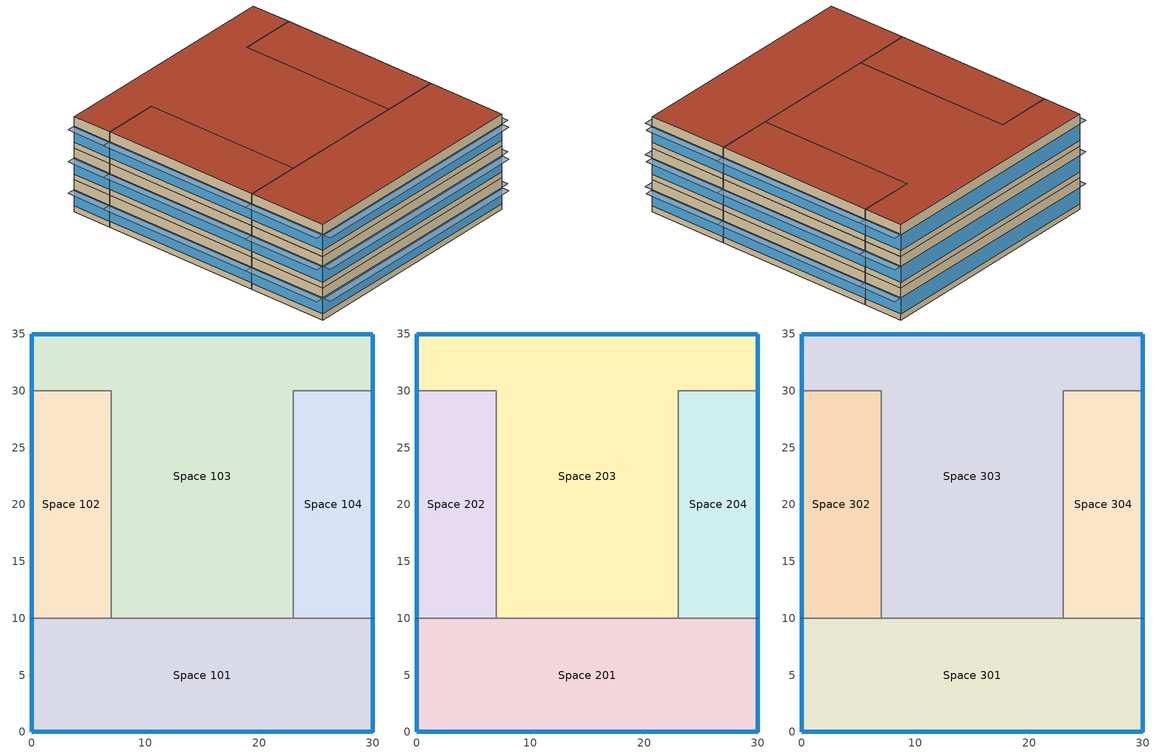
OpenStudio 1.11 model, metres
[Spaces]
Space 101
 floor ground: 0,10 30,10 30,0 0,0 z0
 wall outside: 0,10 0,0 30,0 30,10 z0:4
 wall to Space 102: 7,10 0,10 z0:4
 wall to Space 103: 23,10 7,10 z0:4
 wall to Space 104: 30,10 23,10 z0:4
 window: 30,0.03 30,9.97 / 0,9.97 0,0.03 z0.76:2.77; 0.03,0 29.97,0 z0.76:2.76
Space 102
 floor ground: 0,30 7,30 7,10 0,10 z0
 wall outside: 0,30 0,10 z0:4
 wall to Space 103: 7,10 7,30 0,30 z0:4
 window: 0,29.97 0,10.03 z0.76:2.77
Space 103
 floor ground: 30,35 30,30 23,30 23,10 7,10 7,30 0,30 0,35 z0
 wall outside: 30,30 30,35 0,35 0,30 z0:4
 wall to Space 104: 23,10 23,30 30,30 z0:4
 window: 30,30.03 30,34.97 / 0,34.97 0,30.03 z0.76:2.78; 29.97,35 0.03,35 z0.76:2.76
Space 104
 floor ground: 30,30 30,10 23,10 23,30 z0
 wall outside: 30,10 30,30 z0:4
 window: 30,10.03 30,29.97 z0.76:2.77
Space 201
 floor to Space 101: 30,10 30,0 0,0 0,10 z4
 wall outside: 0,10 0,0 30,0 30,10 z4:8
 wall to Space 202: 7,10 0,10 z4:8
 wall to Space 203: 23,10 7,10 z4:8
 wall to Space 204: 30,10 23,10 z4:8
 window: 0.03,0 29.97,0 z4.76:6.76; 0,9.97 0,0.03 / 30,0.03 30,9.97 z4.76:6.77
Space 202
 floor to Space 102: 7,30 7,10 0,10 0,30 z4
 wall outside: 0,30 0,10 z4:8
 wall to Space 203: 7,10 7,30 0,30 z4:8
 window: 0,29.97 0,10.03 z4.76:6.77
Space 203
 floor to Space 103: 30,35 30,30 23,30 23,10 7,10 7,30 0,30 0,35 z4
 wall outside: 30,30 30,35 0,35 0,30 z4:8
 wall to Space 204: 23,10 23,30 30,30 z4:8
 window: 29.97,35 0.03,35 z4.76:6.76; 30,30.03 30,34.97 / 0,34.97 0,30.03 z4.76:6.78
Space 204
 floor to Space 104: 30,30 30,10 23,10 23,30 z4
 wall outside: 30,10 30,30 z4:8
 window: 30,10.03 30,29.97 z4.76:6.77
Space 301
 floor to Space 201: 30,10 30,0 0,0 0,10 z8
 wall outside: 0,10 0,0 30,0 30,10 z8:12
 wall to Space 302: 7,10 0,10 z8:12
 wall to Space 303: 23,10 7,10 z8:12
 wall to Space 304: 30,10 23,10 z8:12
 window: 0.03,0 29.97,0 z8.76:10.76; 0,9.97 0,0.03 / 30,0.03 30,9.97 z8.76:10.77
 roof outside: 30,0 30,10 0,10 0,0 z12
Space 302
 floor to Space 202: 7,30 7,10 0,10 0,30 z8
 wall outside: 0,30 0,10 z8:12
 wall to Space 303: 7,10 7,30 0,30 z8:12
 window: 0,29.97 0,10.03 z8.76:10.77
 roof outside: 7,10 7,30 0,30 0,10 z12
Space 303
 floor to Space 203: 30,35 30,30 23,30 23,10 7,10 7,30 0,30 0,35 z8
 wall outside: 30,30 30,35 0,35 0,30 z8:12
 wall to Space 304: 23,10 23,30 30,30 z8:12
 window: 30,30.03 30,34.97 / 0,34.97 0,30.03 z8.76:10.78; 29.97,35 0.03,35 z8.76:10.76
 roof outside: 23,10 23,30 30,30 30,35 0,35 0,30 7,30 7,10 z12
Space 304
 floor to Space 204: 30,30 30,10 23,10 23,30 z8
 wall outside: 30,10 30,30 z8:12
 window: 30,10.03 30,29.97 z8.76:10.77
 roof outside: 30,10 30,30 23,30 23,10 z12
shading: 31,10.03 31,29.97 30,29.97 30,10.03 z2.77; 31.01,0.03 31.01,9.97 30,9.97 30,0.03 z10.77; 31.01,30.03 31.01,34.97 30,34.97 30,30.03 z6.78; 0,0.03 0,9.97 -1.01,9.97 -1.01,0.03 z2.77; 31,10.03 31,29.97 30,29.97 30,10.03 z10.77; 31.01,30.03 31.01,34.97 30,34.97 30,30.03 z10.78; 0,0.03 0,9.97 -1.01,9.97 -1.01,0.03 z6.77; 29.97,-1 29.97,0 0.03,0 0.03,-1 z10.76; 29.97,-1 29.97,0 0.03,0 0.03,-1 z2.76; 0,30.03 0,34.97 -1.01,34.97 -1.01,30.03 z10.78; 29.97,-1 29.97,0 0.03,0 0.03,-1 z6.76; 31,10.03 31,29.97 30,29.97 30,10.03 z6.77; 0,30.03 0,34.97 -1.01,34.97 -1.01,30.03 z6.78; 0,30.03 0,34.97 -1.01,34.97 -1.01,30.03 z2.78; 31.01,0.03 31.01,9.97 30,9.97 30,0.03 z6.77; 0,10.03 0,29.97 -1,29.97 -1,10.03 z10.77; 31.01,30.03 31.01,34.97 30,34.97 30,30.03 z2.78; 0,10.03 0,29.97 -1,29.97 -1,10.03 z6.77; 31.01,0.03 31.01,9.97 30,9.97 30,0.03 z2.77; 0,10.03 0,29.97 -1,29.97 -1,10.03 z2.77; 0,0.03 0,9.97 -1.01,9.97 -1.01,0.03 z10.77
[Building]
Building 1: Space Type=189.1-2009 - Office - OpenOffice - CZ4-8; Default Construction Set=189.1-2009 - CZ5 - Office
[Site]
Site 1
[ClimateZones]
Climate Zone Institution Name 1=ASHRAE; Climate Zone Document Name 1=ANSI/ASHRAE Standard 169; Climate Zone Document Year 1=2006; Climate Zone Institution Name 2=CEC; Climate Zone Document Name 2=California Climate Zone Descriptions; Climate Zone Document Year 2=1995
[DefaultConstructionSet]
189.1-2009 - CZ5 - Office: Default Exterior Surface Constructions=Default Surface Constructions 13; Default Interior Surface Constructions=Default Surface Constructions 14; Default Ground Contact Surface Constructions=Default Surface Constructions 15; Default Exterior SubSurface Constructions=Default Sub Surface Constructions 9; Default Interior SubSurface Constructions=Default Sub Surface Constructions 10; Interior Partition Construction=Interior Partition
[DefaultSurfaceConstructions]
Name | Floor Construction | Wall Construction | Roof Ceiling Construction
Default Surface Constructions 13 | ExtSlabCarpet 4in ClimateZone 1-8 | ASHRAE 189.1-2009 ExtWall Mass ClimateZone 5 | ASHRAE 189.1-2009 ExtRoof IEAD ClimateZone 2-5
Default Surface Constructions 14 | Interior Floor | Interior Wall | Interior Ceiling
Default Surface Constructions 15 | ExtSlabCarpet 4in ClimateZone 1-8 | ExtSlabCarpet 4in ClimateZone 1-8 | ExtSlabCarpet 4in ClimateZone 1-8
[Construction]
ExtSlabCarpet 4in ClimateZone 1-8: MAT-CC05 4 HW CONCRETE, CP02 CARPET PAD
Interior Floor: F16 Acoustic tile, F05 Ceiling air space resistance, M11 100mm lightweight concrete
Interior Wall: G01a 19mm gypsum board, F04 Wall air space resistance, G01a 19mm gypsum board
Interior Ceiling: M11 100mm lightweight concrete, F05 Ceiling air space resistance, F16 Acoustic tile
Exterior Door: F08 Metal surface, I01 25mm insulation board
Interior Window: Clear 3mm
Interior Door; Interior Partition: G05 25mm wood
ASHRAE 189.1-2009 ExtRoof IEAD ClimateZone 2-5: Roof Membrane, Roof Insulation [21], Metal Decking
ASHRAE 189.1-2009 ExtWindow ClimateZone 4-5: Theoretical Glass [207]
ASHRAE 189.1-2009 ExtWall Mass ClimateZone 5: 1IN Stucco, 8IN Concrete HW, Wall Insulation [40], 1/2IN Gypsum
[Material] Thermal Absorptance=0.9
Name | Roughness | Thickness {m} | Conductivity {W/m-K} | Density {kg/m3} | Specific Heat {J/kg-K} | Solar Absorptance | Visible Absorptance
MAT-CC05 4 HW CONCRETE | Rough | 0.1016 | 1.311 | 2240 | 836.8 | 0.85 | 0.85
1IN Stucco | Smooth | 0.0253 | 0.6918 | 1858 | 837 | 0.92 | 0.92
8IN Concrete HW | MediumRough | 0.2033 | 1.7296 | 2243 | 837 | 0.65 | 0.65
1/2IN Gypsum | Smooth | 0.0127 | 0.16 | 784.9 | 830 | 0.4 | 0.4
Roof Membrane | VeryRough | 0.0095 | 0.16 | 1121.29 | 1460 | 0.7 | 0.7
Metal Decking | MediumSmooth | 0.0015 | 45.006 | 7680 | 418.4 | 0.6 | 0.6
F16 Acoustic tile | MediumSmooth | 0.0191 | 0.06 | 368 | 590 | 0.3 | 0.3
M11 100mm lightweight concrete | MediumRough | 0.1016 | 0.53 | 1280 | 840 | 0.5 | 0.5
G01a 19mm gypsum board | MediumSmooth | 0.019 | 0.16 | 800 | 1090 | 0.4 | 0.4
F08 Metal surface | Smooth | 0.0008 | 45.28 | 7824 | 500 | 0.7 | 0.7
I01 25mm insulation board | MediumRough | 0.0254 | 0.03 | 43 | 1210 | 0.6 | 0.6
G05 25mm wood | MediumSmooth | 0.0254 | 0.15 | 608 | 1630 | 0.5 | 0.5
Roof Insulation [21] | MediumRough | 0.2105 | 0.049 | 265 | 836.8 | 0.7 | 0.7
Wall Insulation [40] | MediumRough | 0.0794 | 0.0432 | 91 | 837 | 0.5 | 0.5
[Material:NoMass]
CP02 CARPET PAD: Roughness=Smooth; Thermal Resistance {m2-K/W}=0.1; Thermal Absorptance=0.9; Solar Absorptance=0.8; Visible Absorptance=0.8
[Material:AirGap]
Name | Thermal Resistance {m2-K/W}
F05 Ceiling air space resistance | 0.18
F04 Wall air space resistance | 0.15
[DefaultSubSurfaceConstructions]
Name | Fixed Window Construction | Operable Window Construction | Door Construction | Tubular Daylight Dome Construction | Tubular Daylight Diffuser Construction
Default Sub Surface Constructions 9 | ASHRAE 189.1-2009 ExtWindow ClimateZone 4-5 | ASHRAE 189.1-2009 ExtWindow ClimateZone 4-5 | Exterior Door | Interior Window | Interior Window
Default Sub Surface Constructions 10 | Interior Window | Interior Window | Interior Door
[WindowMaterial:Glazing] Optical Data Type=SpectralAverage; Thickness {m}=0.003; Back Side Solar Reflectance at Normal Incidence=0; Back Side Visible Reflectance at Normal Incidence=0; Infrared Transmittance at Normal Incidence=0; Dirt Correction Factor for Solar and Visible Transmittance=1; Solar Diffusing=No
Name | Solar Transmittance at Normal Incidence | Front Side Solar Reflectance at Normal Incidence | Visible Transmittance at Normal Incidence | Front Side Visible Reflectance at Normal Incidence | Front Side Infrared Hemispherical Emissivity | Back Side Infrared Hemispherical Emissivity | Conductivity {W/m-K}
Clear 3mm | 0.837 | 0.075 | 0.898 | 0.081 | 0.84 | 0.84 | 0.9
Theoretical Glass [207] | 0.3311 | 0.6189 | 0.44 | 0.51 | 0.9 | 0.9 | 0.0133
[SpaceType]
189.1-2009 - Office - OpenOffice - CZ4-8: Default Schedule Set=189.1-2009 - Office - OpenOffice - CZ4-8 Schedule Set; Design Specification Outdoor Air Object=189.1-2009 - Office - OpenOffice - CZ4-8 Ventilation; Standards Building Type=Office; Standards Space Type=OpenOffice
[DefaultScheduleSet]
189.1-2009 - Office - OpenOffice - CZ4-8 Schedule Set: Number of People Schedule=Office Work Occ; People Activity Level Schedule=Office Activity; Lighting Schedule=Office Bldg Light; Electric Equipment Schedule=Office Bldg Equip; Infiltration Schedule=Office Infil Quarter On
[Lights:Definition]
189.1-2009 - Office - OpenOffice - CZ4-8 Lights Definition: Design Level Calculation Method=Watts/Area; Watts per Space Floor Area {W/m2}=10.6563
[Lights]
189.1-2009 - Office - OpenOffice - CZ4-8 Lights: Lights Definition=189.1-2009 - Office - OpenOffice - CZ4-8 Lights Definition; Space or SpaceType=189.1-2009 - Office - OpenOffice - CZ4-8
[DesignSpecification:OutdoorAir]
189.1-2009 - Office - OpenOffice - CZ4-8 Ventilation: Outdoor Air Method=Sum; Outdoor Air Flow per Person {m3/s-person}=0.00943895
[People:Definition]
189.1-2009 - Office - OpenOffice - CZ4-8 People Definition: Number of People Calculation Method=People/Area; People per Space Floor Area {person/m2}=0.0565105; Fraction Radiant=0.3
[People]
189.1-2009 - Office - OpenOffice - CZ4-8 People: People Definition=189.1-2009 - Office - OpenOffice - CZ4-8 People Definition; Space or SpaceType=189.1-2009 - Office - OpenOffice - CZ4-8
[SpaceInfiltration:DesignFlowRate]
189.1-2009 - Office - OpenOffice - CZ4-8 Infiltration: Space or SpaceType=189.1-2009 - Office - OpenOffice - CZ4-8; Design Flow Rate Calculation Method=Flow/ExteriorArea; Flow per Exterior Surface Area {m3/s-m2}=0.000226568
[ElectricEquipment:Definition]
189.1-2009 - Office - OpenOffice - CZ4-8 Electric Equipment Definition: Design Level Calculation Method=Watts/Area; Watts per Space Floor Area {W/m2}=7.64238
[ElectricEquipment]
189.1-2009 - Office - OpenOffice - CZ4-8 Electric Equipment: Electric Equipment Definition=189.1-2009 - Office - OpenOffice - CZ4-8 Electric Equipment Definition; Space or SpaceType=189.1-2009 - Office - OpenOffice - CZ4-8
[BuildingStory] Nominal Floor to Floor Height {m}=4
Name | Nominal Z Coordinate {m}
Building Story 1 | 0
Building Story 2 | 4
Building Story 3 | 8
[Space]
Name | Building Story
Space 101; Space 102; Space 103; Space 104 | Building Story 1
Space 201; Space 202; Space 203; Space 204 | Building Story 2
Space 301; Space 302; Space 303; Space 304 | Building Story 3
[Schedule:Ruleset]
Name | Default Day Schedule | Summer Design Day Schedule | Winter Design Day Schedule
Office Bldg Light | Office Bldg Light Default Schedule | Office Bldg Light Summer Design Day | Office Bldg Light Winter Design Day
Office Activity | Office Activity Default Schedule | Office Activity Summer Design Day | Office Activity Winter Design Day
Office Infil Quarter On | Office Infil Quarter On Default Schedule | Office Infil Quarter On Summer Design Day | Office Infil Quarter On Winter Design Day
Office Bldg Equip | Office Bldg Equip Default Schedule | Office Bldg Equip Summer Design Day | Office Bldg Equip Winter Design Day
Office Work Occ | Office Bldg Occ Default Schedule | Office Bldg Occ Summer Design Day | Office Bldg Occ Winter Design Day
[Schedule:Day]
Office Bldg Light Default Schedule: 5, 0, 0.05, 7, 0, 0.1, 8, 0, 0.3, 17, 0, 0.9, 18, 0, 0.7, 20, 0, 0.5, 22, 0, 0.3, 23, 0, 0.1, 24, 0, 0.05
Office Bldg Light Summer Design Day; Office Infil Quarter On Rule 1 Day Schedule; Office Bldg Equip Summer Design Day: 24, 0, 1
Office Bldg Light Winter Design Day; Office Bldg Equip Winter Design Day; Office Bldg Occ Winter Design Day; Office Bldg Occ Rule 1 Day Schedule: 24, 0, 0
Office Bldg Light Rule 1 Day Schedule: 24, 0, 0.05
Office Bldg Light Rule 2 Day Schedule: 6, 0, 0.05, 8, 0, 0.1, 14, 0, 0.5, 17, 0, 0.15, 24, 0, 0.05
Office Activity Default Schedule; Office Activity Summer Design Day; Office Activity Winter Design Day: 24, 0, 132
Office Infil Quarter On Default Schedule; Office Infil Quarter On Summer Design Day: 6, 0, 1, 22, 0, 0.25, 24, 0, 1
Office Infil Quarter On Winter Design Day; Office Infil Quarter On Rule 2 Day Schedule: 6, 0, 1, 18, 0, 0.25, 24, 0, 1
Office Bldg Equip Default Schedule: 8, 0, 0.4, 12, 0, 0.9, 13, 0, 0.8, 17, 0, 0.9, 18, 0, 0.8, 20, 0, 0.6, 22, 0, 0.5, 24, 0, 0.4
Office Bldg Equip Rule 1 Day Schedule: 24, 0, 0.3
Office Bldg Equip Rule 2 Day Schedule: 6, 0, 0.3, 8, 0, 0.4, 14, 0, 0.5, 17, 0, 0.35, 24, 0, 0.3
Office Bldg Occ Default Schedule: 6, 0, 0, 7, 0, 0.1, 8, 0, 0.2, 12, 0, 0.85, 13, 0, 0.5, 17, 0, 0.85, 18, 0, 0.7, 20, 0, 0.4, 22, 0, 0.1, 24, 0, 0.05
Office Bldg Occ Summer Design Day: 6, 0, 0, 22, 0, 1, 24, 0, 0.05
Office Bldg Occ Rule 2 Day Schedule: 6, 0, 0, 8, 0, 0.1, 14, 0, 0.4, 17, 0, 0.1, 24, 0, 0
[Schedule:Rule] Apply Monday=No; Apply Tuesday=No; Apply Wednesday=No; Apply Thursday=No; Apply Friday=No; Date Specification Type=DateRange; Start Month=1; Start Day=1; End Month=12; End Day=31
Name | Schedule Ruleset | Rule Order | Day Schedule | Apply Sunday | Apply Saturday
Office Bldg Light Rule 1 | Office Bldg Light | 0 | Office Bldg Light Rule 1 Day Schedule | Yes | No
Office Bldg Light Rule 2 | Office Bldg Light | 1 | Office Bldg Light Rule 2 Day Schedule | No | Yes
Office Infil Quarter On Rule 1 | Office Infil Quarter On | 0 | Office Infil Quarter On Rule 1 Day Schedule | Yes | No
Office Infil Quarter On Rule 2 | Office Infil Quarter On | 1 | Office Infil Quarter On Rule 2 Day Schedule | No | Yes
Office Bldg Equip Rule 1 | Office Bldg Equip | 0 | Office Bldg Equip Rule 1 Day Schedule | Yes | No
Office Bldg Equip Rule 2 | Office Bldg Equip | 1 | Office Bldg Equip Rule 2 Day Schedule | No | Yes
Office Work Occ Rule 1 | Office Work Occ | 0 | Office Bldg Occ Rule 1 Day Schedule | Yes | No
Office Work Occ Rule 2 | Office Work Occ | 1 | Office Bldg Occ Rule 2 Day Schedule | No | Yes
